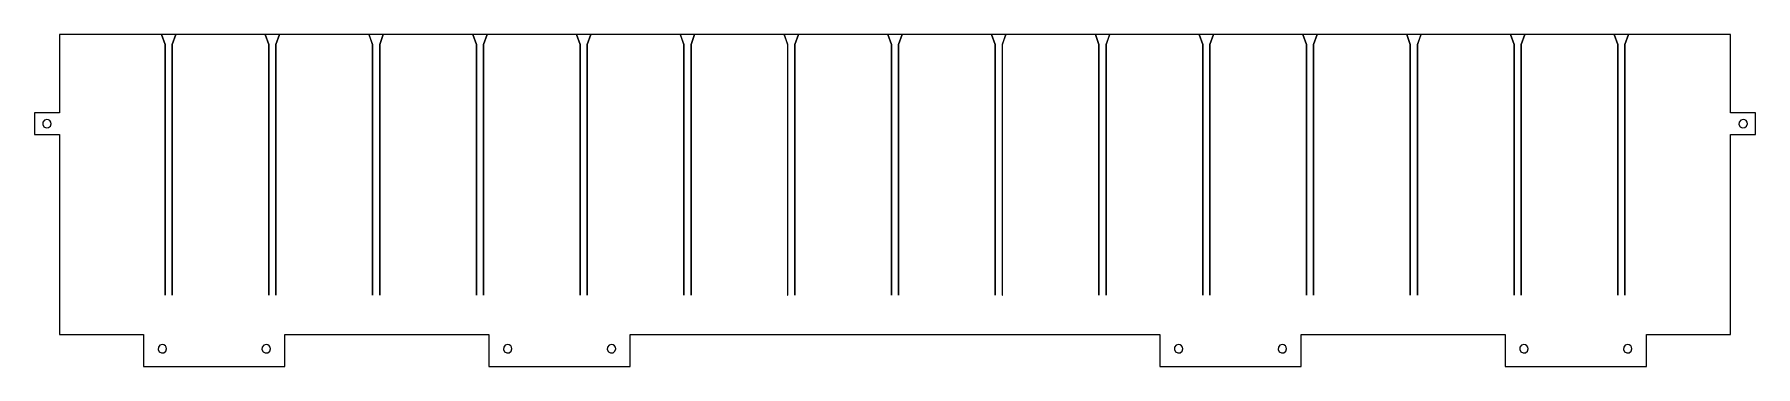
# Model space of a CAD drawing. Extents: x 22 to 502, y 97 to 190.
import ezdxf

# ---------------------------------------------------------------- set-up
doc = ezdxf.new("R2010")
doc.units = 0

msp = doc.modelspace()

# ---------------------------------------------------------------- linework, layer by layer
at = {"layer": 'Outline', "color": 7}
msp.add_lwpolyline([(28.5, 190), (28.5, 168), (21.5, 168), (21.5, 162), (28.5, 162), (28.5, 106), (52, 106), (52, 97), (91.5, 97), (91.5, 106), (148.5, 106), (148.5, 97), (188, 97), (188, 106), (336, 106), (336, 97), (375.5, 97), (375.5, 106), (432.5, 106), (432.5, 97), (472, 97), (472, 106), (495.5, 106), (495.5, 162), (502.5, 162), (502.5, 168), (495.5, 168), (495.5, 190), (377, 190), (28.5, 190)], close=True, dxfattribs=at)
at = {"layer": 'Screws', "color": 178}
for points in [[(25, 166.2), (24.333316, 165.997764), (23.891345, 165.45922), (23.823058, 164.765892), (24.151472, 164.151472), (24.765892, 163.823058), (25.45922, 163.891345), (25.997764, 164.333316), (26.2, 165), (26.108655, 165.45922), (25.848528, 165.848528), (25.45922, 166.108655), (25, 166.2), (25, 166.2)], [(499, 166.2), (498.333316, 165.997764), (497.891345, 165.45922), (497.823058, 164.765892), (498.151472, 164.151472), (498.765892, 163.823058), (499.45922, 163.891345), (499.997764, 164.333316), (500.2, 165), (500.108655, 165.45922), (499.848528, 165.848528), (499.45922, 166.108655), (499, 166.2), (499, 166.2)], [(57.25, 103.2), (56.583316, 102.997764), (56.141345, 102.45922), (56.073058, 101.765892), (56.401472, 101.151472), (57.015892, 100.823058), (57.70922, 100.891345), (58.247764, 101.333316), (58.45, 102), (58.358655, 102.45922), (58.098528, 102.848528), (57.70922, 103.108655), (57.25, 103.2), (57.25, 103.2)], [(86.25, 103.2), (85.583316, 102.997764), (85.141345, 102.45922), (85.073058, 101.765892), (85.401472, 101.151472), (86.015892, 100.823058), (86.70922, 100.891345), (87.247764, 101.333316), (87.45, 102), (87.358655, 102.45922), (87.098528, 102.848528), (86.70922, 103.108655), (86.25, 103.2), (86.25, 103.2)], [(153.75, 103.2), (153.083316, 102.997764), (152.641345, 102.45922), (152.573058, 101.765892), (152.901472, 101.151472), (153.515892, 100.823058), (154.20922, 100.891345), (154.747764, 101.333316), (154.95, 102), (154.858655, 102.45922), (154.598528, 102.848528), (154.20922, 103.108655), (153.75, 103.2), (153.75, 103.2)], [(182.75, 103.2), (182.083316, 102.997764), (181.641345, 102.45922), (181.573058, 101.765892), (181.901472, 101.151472), (182.515892, 100.823058), (183.20922, 100.891345), (183.747764, 101.333316), (183.95, 102), (183.858655, 102.45922), (183.598528, 102.848528), (183.20922, 103.108655), (182.75, 103.2), (182.75, 103.2)], [(341.25, 103.20001), (340.583316, 102.997774), (340.141345, 102.45923), (340.073058, 101.765902), (340.401472, 101.151482), (341.015892, 100.823068), (341.70922, 100.891355), (342.247764, 101.333326), (342.45, 102.00001), (342.358655, 102.45923), (342.098528, 102.848538), (341.70922, 103.108665), (341.25, 103.20001), (341.25, 103.20001)], [(370.25, 103.20001), (369.583316, 102.997774), (369.141345, 102.45923), (369.073058, 101.765902), (369.401472, 101.151482), (370.015892, 100.823068), (370.70922, 100.891355), (371.247764, 101.333326), (371.45, 102.00001), (371.358655, 102.45923), (371.098528, 102.848538), (370.70922, 103.108665), (370.25, 103.20001), (370.25, 103.20001)], [(437.75003, 103.2), (437.083346, 102.997764), (436.641375, 102.45922), (436.573088, 101.765892), (436.901502, 101.151472), (437.515922, 100.823058), (438.20925, 100.891345), (438.747794, 101.333316), (438.95003, 102), (438.855728, 102.467094), (438.598558, 102.848528), (438.217124, 103.105698), (437.75003, 103.2), (437.75003, 103.2)], [(466.75003, 103.2), (466.083346, 102.997764), (465.641375, 102.45922), (465.573088, 101.765892), (465.901502, 101.151472), (466.515922, 100.823058), (467.20925, 100.891345), (467.747794, 101.333316), (467.95003, 102), (467.858685, 102.45922), (467.598558, 102.848528), (467.20925, 103.108655), (466.75003, 103.2), (466.75003, 103.2)]]:
    msp.add_lwpolyline(points, dxfattribs=at)
at = {"layer": 'Splitter', "color": 10}
for points in [[(58.01, 117.000005), (58.01, 187.163636), (57.01, 190), (57, 190), (58, 187.163636), (58, 117.000005), (58.01, 117.000005)], [(60.99, 190), (59.99, 187.163636), (59.99, 117.000005), (60, 117.000005), (60, 187.163636), (61, 190), (60.99, 190)], [(87.01, 117.000005), (87.01, 187.163636), (86.01, 190), (86, 190), (87, 187.163636), (87, 117.000005), (87.01, 117.000005)], [(89.99, 190), (88.99, 187.163636), (88.99, 117.000005), (89, 117.000005), (89, 187.163636), (90, 190), (89.99, 190)], [(116.01, 117.000005), (116.01, 187.163636), (115.01, 190), (115, 190), (116, 187.163636), (116, 117.000005), (116.01, 117.000005)], [(118.99, 190), (117.99, 187.163636), (117.99, 117.000005), (118, 117.000005), (118, 187.163636), (119, 190), (118.99, 190)], [(145.01, 117.000005), (145.01, 187.163636), (144.01, 190), (144, 190), (145, 187.163636), (145, 117.000005), (145.01, 117.000005)], [(147.99, 190), (146.99, 187.163636), (146.99, 117.000005), (147, 117.000005), (147, 187.163636), (148, 190), (147.99, 190)], [(174.01, 117.000005), (174.01, 187.163636), (173.01, 190), (173, 190), (174, 187.163636), (174, 117.000005), (174.01, 117.000005)], [(176.99, 190), (175.99, 187.163636), (175.99, 117.000005), (176, 117.000005), (176, 187.163636), (177, 190), (176.99, 190)], [(203.01, 117.000005), (203.01, 187.163636), (202.01, 190), (202, 190), (203, 187.163636), (203, 117.000005), (203.01, 117.000005)], [(205.99, 190), (204.99, 187.163636), (204.99, 117.000005), (205, 117.000005), (205, 187.163636), (206, 190), (205.99, 190)], [(232.01, 117.000005), (232.01, 187.163636), (231.01, 190), (231, 190), (232, 187.163636), (232, 117.000005), (232.01, 117.000005)], [(234.99, 190), (233.99, 187.163636), (233.99, 117.000005), (234, 117.000005), (234, 187.163636), (235, 190), (234.99, 190)], [(261.01, 117.000005), (261.01, 187.163636), (260.01, 190), (260, 190), (261, 187.163636), (261, 117.000005), (261.01, 117.000005)], [(263.99, 190), (262.99, 187.163636), (262.99, 117.000005), (263, 117.000005), (263, 187.163636), (264, 190), (263.99, 190)], [(290.01, 117.000005), (290.01, 187.163636), (289.01, 190), (289, 190), (290, 187.163636), (290, 117.000005), (290.01, 117.000005)], [(292.99, 190), (291.99, 187.163636), (291.99, 117.000005), (292, 117.000005), (292, 187.163636), (293, 190), (292.99, 190)], [(319.01, 117.000005), (319.01, 187.163636), (318.01, 190), (318, 190), (319, 187.163636), (319, 117.000005), (319.01, 117.000005)], [(321.99, 190), (320.99, 187.163636), (320.99, 117.000005), (321, 117.000005), (321, 187.163636), (322, 190), (321.99, 190)], [(348.01, 117.000005), (348.01, 187.163636), (347.01, 190), (347, 190), (348, 187.163636), (348, 117.000005), (348.01, 117.000005)], [(350.99, 190), (349.99, 187.163636), (349.99, 117.000005), (350, 117.000005), (350, 187.163636), (351, 190), (350.99, 190)], [(377.01, 117.000005), (377.01, 187.163636), (376.01, 190), (376, 190), (377, 187.163636), (377, 117.000005), (377.01, 117.000005)], [(379.99, 190), (378.99, 187.163636), (378.99, 117.000005), (379, 117.000005), (379, 187.163636), (380, 190), (379.99, 190)], [(406.01, 117.000005), (406.01, 187.163636), (405.01, 190), (405, 190), (406, 187.163636), (406, 117.000005), (406.01, 117.000005)], [(408.99, 190), (407.99, 187.163636), (407.99, 117.000005), (408, 117.000005), (408, 187.163636), (409, 190), (408.99, 190)], [(435.01, 117.000005), (435.01, 187.163636), (434.01, 190), (434, 190), (435, 187.163636), (435, 117.000005), (435.01, 117.000005)], [(437.99, 190), (436.99, 187.163636), (436.99, 117.000005), (437, 117.000005), (437, 187.163636), (438, 190), (437.99, 190)], [(464.01, 117.000005), (464.01, 187.163636), (463.01, 190), (463, 190), (464, 187.163636), (464, 117.000005), (464.01, 117.000005)], [(466.99, 190), (465.99, 187.163636), (465.99, 117.000005), (466, 117.000005), (466, 187.163636), (467, 190), (466.99, 190)]]:
    msp.add_lwpolyline(points, close=True, dxfattribs=at)

doc.saveas('drawing.dxf')
